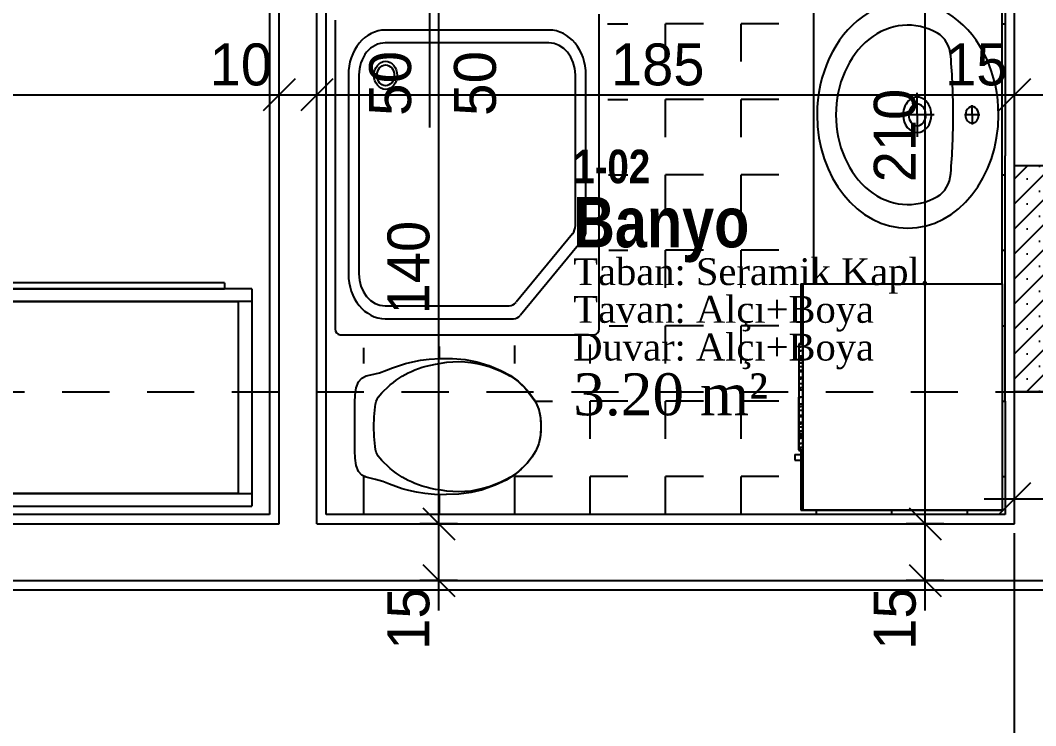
# Model space of a CAD drawing. Header units: metres. Extents: x -220 to 294, y -29 to 18.
# Drawn here: x -58.619 to -55.927, y -1.085 to 0.784 of the extents above; entities that cross this region are included whole.
import ezdxf

# ---------------------------------------------------------------- set-up
doc = ezdxf.new("R2010")
doc.units = ezdxf.units.M
doc.header["$MEASUREMENT"] = 0
doc.linetypes.add('HIDDEN2', pattern=[0.1875, 0.125, -0.0625])
for name, color, linetype in [('Aks', 7, 'Continuous'), ('Duvar', 7, 'Continuous'), ('Kapi_Pencere', 7, 'Continuous'), ('Kolon', 7, 'Continuous'), ('Kutuphane', 7, 'Continuous'), ('Mahal', 7, 'Continuous'), ('Olculendirme', 7, 'Continuous'), ('Tarama', 7, 'Continuous')]:
    doc.layers.add(name, color=color, linetype=linetype)
doc.styles.add('arial_1_18', font='arial.ttf', dxfattribs={"height": 0.2})
doc.styles.add('comic sans ms_1_18', font='comic.ttf', dxfattribs={"height": 0.2})
doc.styles.add('swis721 cn btbold_1_18', font='swisscb.ttf', dxfattribs={"height": 0.2})
doc.styles.add('times new roman tur_1_18', font='times.ttf', dxfattribs={"height": 0.2})

msp = doc.modelspace()

# ---------------------------------------------------------------- hatches: boundary and pattern name
at = {"layer": 'Kolon', "linetype": 'Continuous', "lineweight": -3}
h = msp.add_hatch(dxfattribs=at)
h.set_pattern_fill('SACNCR', color=47, scale=0.5, style=0)
h.paths.add_polyline_path([(-55.983, 0.4), (-55.683, 0.4), (-55.683, -0.2), (-55.983, -0.2)])

# ---------------------------------------------------------------- linework, layer by layer
at = {"layer": 'Aks', "color": 248, "linetype": 'HIDDEN2', "lineweight": -3}
for points in [[(-55.983, -0.7), (-55.983, 9)], [(-61.883, -0.2), (-44.7342, -0.2)]]:
    msp.add_lwpolyline(points, dxfattribs=at)
at = {"layer": 'Aks', "color": 248, "linetype": 'Continuous', "lineweight": -3}
msp.add_lwpolyline([(-55.983, -2.7), (-55.983, -0.7)], dxfattribs=at)
at = {"layer": 'Duvar', "color": 166, "linetype": 'Continuous', "lineweight": -3}
for points in [[(-55.983, 0.4), (-55.983, 1.55)], [(-57.933, -0.55), (-57.933, 0.95)], [(-57.833, -0.55), (-57.833, 0.85)], [(-55.983, -0.55), (-55.983, -0.2)], [(-61.733, -0.55), (-57.933, -0.55)], [(-57.833, -0.55), (-56.583, -0.55)], [(-56.583, -0.55), (-55.983, -0.55)], [(-61.883, -0.7), (-57.933, -0.7)], [(-57.933, -0.7), (-56.583, -0.7)], [(-56.583, -0.7), (-55.833, -0.7)]]:
    msp.add_lwpolyline(points, dxfattribs=at)
at = {"layer": 'Duvar', "color": 187, "linetype": 'Continuous', "lineweight": -3}
for points in [[(-56.008, 1.525), (-56.008, 0.4251)], [(-57.958, 0.95), (-57.958, -0.525)], [(-57.808, -0.525), (-57.808, 0.825)], [(-56.008, -0.2251), (-56.008, -0.525)], [(-57.958, -0.525), (-61.708, -0.525)], [(-56.583, -0.525), (-57.808, -0.525)], [(-56.008, -0.525), (-56.583, -0.525)], [(-61.908, -0.725), (-57.933, -0.725)], [(-57.933, -0.725), (-56.583, -0.725)], [(-56.583, -0.725), (-55.808, -0.725)]]:
    msp.add_lwpolyline(points, dxfattribs=at)
at = {"layer": 'Kapi_Pencere', "color": 98, "linetype": 'Continuous', "lineweight": -3}
msp.add_lwpolyline([(-57.533, 0.5), (-57.533, 0.9)], dxfattribs=at)
at = {"layer": 'Kolon', "color": 187, "linetype": 'Continuous', "lineweight": -3}
for points in [[(-56.0081, -0.2251), (-56.0081, 0.4251)], [(-56.0081, 0.4251), (-56.008, 0.4251)], [(-56.008, -0.2251), (-56.0081, -0.2251)]]:
    msp.add_lwpolyline(points, dxfattribs=at)
at = {"layer": 'Kolon', "color": 177, "linetype": 'Continuous', "lineweight": -3}
for points in [[(-55.983, 0.4), (-55.683, 0.4)], [(-55.983, -0.2), (-55.983, 0.4)], [(-55.683, -0.2), (-55.983, -0.2)]]:
    msp.add_lwpolyline(points, dxfattribs=at)
at = {"layer": 'Kutuphane', "color": 253, "linetype": 'Continuous', "lineweight": -3}
for points in [[(-56.5158, 0.9357), (-56.5158, 0.0857)], [(-56.0158, 0.0857), (-56.0158, 0.9357)], [(-57.7843, 0.7852), (-57.7843, -0.0329)], [(-57.0843, -0.0329), (-57.0843, 0.8011)], [(-57.2173, 0.7586), (-57.6513, 0.7586)], [(-57.2173, 0.7246), (-57.6513, 0.7246)], [(-57.7493, 0.6396), (-57.7493, 0.1126)], [(-57.7213, 0.6396), (-57.7213, 0.1126)], [(-57.1473, 0.241), (-57.1473, 0.6396)], [(-57.1193, 0.2269), (-57.1193, 0.6396)], [(-56.2408, 0.5339), (-56.2408, 0.5919)], [(-56.0955, 0.5339), (-56.0955, 0.5597)], [(-56.1964, 0.5339), (-56.2853, 0.5339)], [(-56.2408, 0.5339), (-56.2408, 0.4759)], [(-56.0747, 0.5339), (-56.1156, 0.5339)], [(-56.0955, 0.5339), (-56.0955, 0.5081)], [(-57.155, 0.2184), (-57.3044, 0.037)], [(-57.127, 0.2043), (-57.2928, 0.003)], [(-58.0773, 0.0889), (-58.8513, 0.0889)], [(-58.0773, 0.0889), (-58.0773, 0.0725)], [(-56.5494, 0.0857), (-56.5494, -0.0725)], [(-56.5494, 0.0857), (-56.0158, 0.0857)], [(-56.544, -0.5143), (-56.544, 0.0857)], [(-56.544, 0.0857), (-56.0158, 0.0857)], [(-56.544, 0.0857), (-56.544, -0.351)], [(-56.5158, 0.0857), (-56.0158, 0.0857)], [(-56.0158, 0.0857), (-56.0158, -0.5143)], [(-58.0053, 0.0725), (-58.9053, 0.0725)], [(-58.8513, 0.0725), (-58.0773, 0.0725)], [(-58.0053, 0.0725), (-58.0053, 0.0396)], [(-58.0053, 0.0396), (-58.9053, 0.0396)], [(-58.8873, 0.0396), (-58.0413, 0.0396)], [(-58.0413, 0.0396), (-58.0413, -0.47)], [(-58.0053, 0.0396), (-58.0413, 0.0396)], [(-58.0053, 0.0396), (-58.0053, -0.47)], [(-57.6513, 0.0276), (-57.323, 0.0276)], [(-56.544, 0.0417), (-56.544, 0.0417)], [(-56.544, 0.0417), (-56.544, -0.0601)], [(-56.544, 0.0417), (-56.544, -0.0601)], [(-57.6513, -0.0064), (-57.3114, -0.0064)], [(-57.7712, -0.0489), (-57.0975, -0.0489)], [(-56.5551, -0.0726), (-56.5551, -0.0834)], [(-56.544, -0.0726), (-56.5551, -0.0726)], [(-56.5551, -0.0726), (-56.5551, -0.0747)], [(-56.5551, -0.0726), (-56.5551, -0.2143)], [(-56.544, -0.0747), (-56.5551, -0.0747)], [(-56.5551, -0.0747), (-56.5551, -0.0811)], [(-56.5551, -0.0747), (-56.5551, -0.2143)], [(-56.544, -0.0601), (-56.544, -0.0601)], [(-56.544, -0.0747), (-56.544, -0.0726)], [(-56.544, -0.0726), (-56.544, -0.2143)], [(-56.544, -0.0811), (-56.544, -0.0747)], [(-56.544, -0.0747), (-56.544, -0.2143)], [(-56.544, -0.0811), (-56.5551, -0.0811)], [(-56.5551, -0.0811), (-56.5551, -0.0916)], [(-56.5551, -0.0811), (-56.5551, -0.2143)], [(-56.5551, -0.0811), (-56.5494, -0.0811)], [(-56.5551, -0.0834), (-56.5551, -0.1141)], [(-56.544, -0.0916), (-56.5551, -0.0916)], [(-56.5551, -0.0916), (-56.5551, -0.1057)], [(-56.5551, -0.0916), (-56.5551, -0.2143)], [(-56.5551, -0.0916), (-56.5494, -0.0916)], [(-56.544, -0.1057), (-56.5551, -0.1057)], [(-56.5551, -0.1057), (-56.5551, -0.1232)], [(-56.5551, -0.1057), (-56.5551, -0.2143)], [(-56.5551, -0.1057), (-56.5494, -0.1057)], [(-56.544, -0.0916), (-56.544, -0.0811)], [(-56.544, -0.0811), (-56.544, -0.2143)], [(-56.544, -0.1057), (-56.544, -0.0916)], [(-56.544, -0.0916), (-56.544, -0.2143)], [(-56.544, -0.1232), (-56.544, -0.1057)], [(-56.544, -0.1057), (-56.544, -0.2143)], [(-57.6319, -0.1365), (-57.5979, -0.125)], [(-57.5979, -0.125), (-57.5787, -0.1204)], [(-57.5787, -0.1204), (-57.558, -0.1165)], [(-57.558, -0.1165), (-57.5346, -0.1134)], [(-57.5536, -0.1352), (-57.5428, -0.1321)], [(-57.5428, -0.1321), (-57.531, -0.1292)], [(-57.5346, -0.1134), (-57.5059, -0.1118)], [(-57.531, -0.1292), (-57.518, -0.1265)], [(-57.518, -0.1265), (-57.5036, -0.124)], [(-57.5059, -0.1118), (-57.4731, -0.1121)], [(-57.5036, -0.124), (-57.4881, -0.122)], [(-57.4881, -0.122), (-57.4721, -0.1206)], [(-57.4731, -0.1121), (-57.4728, -0.1122)], [(-57.4728, -0.1122), (-57.4399, -0.1148)], [(-57.4721, -0.1206), (-57.456, -0.12)], [(-57.456, -0.12), (-57.4401, -0.1205)], [(-57.4401, -0.1205), (-57.4243, -0.1221)], [(-57.4399, -0.1148), (-57.4083, -0.1206)], [(-57.4243, -0.1221), (-57.4084, -0.1248)], [(-57.4084, -0.1248), (-57.3924, -0.1286)], [(-57.4083, -0.1206), (-57.3766, -0.1303)], [(-57.3924, -0.1286), (-57.3761, -0.1335)], [(-57.3766, -0.1303), (-57.3755, -0.1306)], [(-57.3761, -0.1335), (-57.3601, -0.1392)], [(-57.3755, -0.1306), (-57.3447, -0.1434)], [(-56.5551, -0.11), (-56.5551, -0.1179)], [(-56.544, -0.11), (-56.5551, -0.11)], [(-56.5551, -0.11), (-56.5551, -0.1116)], [(-56.5551, -0.11), (-56.5551, -0.2143)], [(-56.544, -0.1116), (-56.5551, -0.1116)], [(-56.5551, -0.1116), (-56.5551, -0.1163)], [(-56.5551, -0.1116), (-56.5551, -0.2143)], [(-56.5551, -0.1141), (-56.5551, -0.1601)], [(-56.544, -0.1163), (-56.5551, -0.1163)], [(-56.5551, -0.1163), (-56.5551, -0.124)], [(-56.5551, -0.1163), (-56.5551, -0.2143)], [(-56.5551, -0.1179), (-56.5551, -0.1406)], [(-56.544, -0.1232), (-56.5551, -0.1232)], [(-56.5551, -0.1232), (-56.5551, -0.1435)], [(-56.5551, -0.1232), (-56.5551, -0.2143)], [(-56.5551, -0.1232), (-56.5494, -0.1232)], [(-56.544, -0.124), (-56.5551, -0.124)], [(-56.5551, -0.124), (-56.5551, -0.1344)], [(-56.5551, -0.124), (-56.5551, -0.2143)], [(-56.544, -0.1344), (-56.5551, -0.1344)], [(-56.5551, -0.1344), (-56.5551, -0.1473)], [(-56.5551, -0.1344), (-56.5551, -0.2143)], [(-56.544, -0.1116), (-56.544, -0.11)], [(-56.544, -0.11), (-56.544, -0.2143)], [(-56.544, -0.1163), (-56.544, -0.1116)], [(-56.544, -0.1116), (-56.544, -0.2143)], [(-56.544, -0.124), (-56.544, -0.1163)], [(-56.544, -0.1163), (-56.544, -0.2143)], [(-56.544, -0.1435), (-56.544, -0.1232)], [(-56.544, -0.1232), (-56.544, -0.2143)], [(-56.544, -0.1344), (-56.544, -0.124)], [(-56.544, -0.124), (-56.544, -0.2143)], [(-56.544, -0.1473), (-56.544, -0.1344)], [(-56.544, -0.1344), (-56.544, -0.2143)], [(-57.7135, -0.1636), (-57.7019, -0.1579)], [(-57.7019, -0.1579), (-57.6895, -0.1548)], [(-57.6895, -0.1548), (-57.6663, -0.1496)], [(-57.6663, -0.1496), (-57.6485, -0.1431)], [(-57.6485, -0.1431), (-57.6319, -0.1365)], [(-57.6144, -0.1638), (-57.6066, -0.1591)], [(-57.6066, -0.1591), (-57.5988, -0.1546)], [(-57.5988, -0.1546), (-57.5906, -0.1503)], [(-57.5906, -0.1503), (-57.5821, -0.1462)], [(-57.5821, -0.1462), (-57.5731, -0.1423)], [(-57.5731, -0.1423), (-57.5637, -0.1386)], [(-57.5637, -0.1386), (-57.5536, -0.1352)], [(-57.3601, -0.1392), (-57.3448, -0.1455)], [(-57.3448, -0.1455), (-57.3309, -0.1522)], [(-57.3447, -0.1434), (-57.3191, -0.1573)], [(-57.3309, -0.1522), (-57.3189, -0.1591)], [(-57.3191, -0.1573), (-57.2994, -0.1717)], [(-57.3189, -0.1591), (-57.3084, -0.1661)], [(-56.5551, -0.1406), (-56.5551, -0.1744)], [(-56.544, -0.1435), (-56.5551, -0.1435)], [(-56.5551, -0.1435), (-56.5551, -0.1659)], [(-56.5551, -0.1435), (-56.5551, -0.2143)], [(-56.5551, -0.1435), (-56.5494, -0.1435)], [(-56.544, -0.1473), (-56.5551, -0.1473)], [(-56.5551, -0.1473), (-56.5551, -0.1622)], [(-56.5551, -0.1473), (-56.5551, -0.2143)], [(-56.5551, -0.1601), (-56.5551, -0.2143)], [(-56.544, -0.1389), (-56.544, -0.1389)], [(-56.544, -0.1389), (-56.544, -0.1586)], [(-56.544, -0.1389), (-56.544, -0.1586)], [(-56.544, -0.1659), (-56.544, -0.1435)], [(-56.544, -0.1435), (-56.544, -0.2143)], [(-56.544, -0.1622), (-56.544, -0.1473)], [(-56.544, -0.1473), (-56.544, -0.2143)], [(-56.544, -0.1586), (-56.544, -0.1586)], [(-56.544, -0.1603), (-56.544, -0.1603)], [(-56.544, -0.1603), (-56.544, -0.18)], [(-56.544, -0.1603), (-56.544, -0.18)], [(-57.7283, -0.1894), (-57.7227, -0.1736)], [(-57.7227, -0.1736), (-57.7135, -0.1636)], [(-57.6465, -0.1893), (-57.6383, -0.182)], [(-57.6383, -0.182), (-57.63, -0.1751)], [(-57.63, -0.1751), (-57.6221, -0.1691)], [(-57.6221, -0.1691), (-57.6144, -0.1638)], [(-57.3084, -0.1661), (-57.2992, -0.1732)], [(-57.2994, -0.1717), (-57.2831, -0.1866)], [(-57.2992, -0.1732), (-57.2907, -0.1806)], [(-57.2907, -0.1806), (-57.2828, -0.188)], [(-57.2831, -0.1866), (-57.2524, -0.228)], [(-57.2828, -0.188), (-57.2755, -0.1957)], [(-56.544, -0.1622), (-56.5551, -0.1622)], [(-56.5551, -0.1622), (-56.5551, -0.1787)], [(-56.5551, -0.1622), (-56.5551, -0.2143)], [(-56.544, -0.1659), (-56.5551, -0.1659)], [(-56.5551, -0.1659), (-56.5551, -0.1897)], [(-56.5551, -0.1659), (-56.5551, -0.2143)], [(-56.5551, -0.1659), (-56.5494, -0.1659)], [(-56.5551, -0.1744), (-56.5551, -0.2143)], [(-56.544, -0.1787), (-56.5551, -0.1787)], [(-56.5551, -0.1787), (-56.5551, -0.1962)], [(-56.5551, -0.1787), (-56.5551, -0.2143)], [(-56.544, -0.1787), (-56.544, -0.1622)], [(-56.544, -0.1622), (-56.544, -0.2143)], [(-56.544, -0.1897), (-56.544, -0.1659)], [(-56.544, -0.1659), (-56.544, -0.2143)], [(-56.544, -0.1962), (-56.544, -0.1787)], [(-56.544, -0.1787), (-56.544, -0.2143)], [(-56.544, -0.18), (-56.544, -0.18)], [(-57.732, -0.2284), (-57.731, -0.2084)], [(-57.731, -0.2084), (-57.7283, -0.1894)], [(-57.673, -0.2196), (-57.67, -0.2142)], [(-57.67, -0.2142), (-57.6607, -0.2033)], [(-57.6607, -0.2033), (-57.6541, -0.1966)], [(-57.6541, -0.1966), (-57.6465, -0.1893)], [(-57.2755, -0.1957), (-57.2687, -0.2036)], [(-57.2687, -0.2036), (-57.2625, -0.2118)], [(-57.2625, -0.2118), (-57.257, -0.2203)], [(-56.544, -0.1897), (-56.5551, -0.1897)], [(-56.5551, -0.1897), (-56.5551, -0.2143)], [(-56.5551, -0.1897), (-56.5494, -0.1897)], [(-56.544, -0.1962), (-56.5551, -0.1962)], [(-56.5551, -0.1962), (-56.5551, -0.2143)], [(-56.5551, -0.2143), (-56.5551, -0.2686)], [(-56.5551, -0.2143), (-56.5551, -0.2543)], [(-56.5551, -0.2143), (-56.5551, -0.3561)], [(-56.5551, -0.354), (-56.5551, -0.2143)], [(-56.5551, -0.3476), (-56.5551, -0.2143)], [(-56.5551, -0.3371), (-56.5551, -0.2143)], [(-56.5551, -0.323), (-56.5551, -0.2143)], [(-56.5551, -0.3055), (-56.5551, -0.2143)], [(-56.5551, -0.2852), (-56.5551, -0.2143)], [(-56.5551, -0.2628), (-56.5551, -0.2143)], [(-56.5551, -0.239), (-56.5551, -0.2143)], [(-56.544, -0.2143), (-56.5551, -0.2143)], [(-56.5551, -0.2143), (-56.5551, -0.3187)], [(-56.5551, -0.3171), (-56.5551, -0.2143)], [(-56.5551, -0.3124), (-56.5551, -0.2143)], [(-56.5551, -0.3047), (-56.5551, -0.2143)], [(-56.5551, -0.2943), (-56.5551, -0.2143)], [(-56.5551, -0.2814), (-56.5551, -0.2143)], [(-56.5551, -0.2665), (-56.5551, -0.2143)], [(-56.5551, -0.25), (-56.5551, -0.2143)], [(-56.5551, -0.2325), (-56.5551, -0.2143)], [(-56.5551, -0.2143), (-56.5494, -0.2143)], [(-56.544, -0.2143), (-56.544, -0.1897)], [(-56.544, -0.2143), (-56.544, -0.1962)], [(-56.544, -0.2143), (-56.544, -0.3561)], [(-56.544, -0.354), (-56.544, -0.2143)], [(-56.544, -0.3476), (-56.544, -0.2143)], [(-56.544, -0.3371), (-56.544, -0.2143)], [(-56.544, -0.323), (-56.544, -0.2143)], [(-56.544, -0.3055), (-56.544, -0.2143)], [(-56.544, -0.2852), (-56.544, -0.2143)], [(-56.544, -0.2628), (-56.544, -0.2143)], [(-56.544, -0.239), (-56.544, -0.2143)], [(-56.544, -0.2143), (-56.544, -0.3187)], [(-56.544, -0.3171), (-56.544, -0.2143)], [(-56.544, -0.3124), (-56.544, -0.2143)], [(-56.544, -0.3047), (-56.544, -0.2143)], [(-56.544, -0.2943), (-56.544, -0.2143)], [(-56.544, -0.2814), (-56.544, -0.2143)], [(-56.544, -0.2665), (-56.544, -0.2143)], [(-56.544, -0.25), (-56.544, -0.2143)], [(-56.544, -0.2325), (-56.544, -0.2143)], [(-57.732, -0.2286), (-57.732, -0.2284)], [(-57.732, -0.2472), (-57.732, -0.2286)], [(-57.6794, -0.2488), (-57.6784, -0.2404)], [(-57.6784, -0.2404), (-57.6771, -0.2325)], [(-57.6771, -0.2325), (-57.6753, -0.2255)], [(-57.6753, -0.2255), (-57.673, -0.2196)], [(-57.257, -0.2203), (-57.2521, -0.2291)], [(-57.2524, -0.228), (-57.2521, -0.2282)], [(-57.2521, -0.2282), (-57.2446, -0.2475)], [(-57.2521, -0.2291), (-57.248, -0.2384)], [(-57.248, -0.2384), (-57.2446, -0.2483)], [(-56.544, -0.2325), (-56.5551, -0.2325)], [(-56.5551, -0.2325), (-56.5551, -0.25)], [(-56.544, -0.239), (-56.5551, -0.239)], [(-56.5551, -0.239), (-56.5551, -0.2628)], [(-56.5551, -0.239), (-56.5494, -0.239)], [(-56.544, -0.25), (-56.544, -0.2325)], [(-56.544, -0.2628), (-56.544, -0.239)], [(-57.732, -0.2618), (-57.732, -0.2472)], [(-57.732, -0.2736), (-57.732, -0.2618)], [(-57.6811, -0.2751), (-57.6807, -0.2663)], [(-57.6807, -0.2663), (-57.6801, -0.2575)], [(-57.6801, -0.2575), (-57.6794, -0.2488)], [(-57.2446, -0.2475), (-57.2402, -0.2693)], [(-57.2446, -0.2483), (-57.242, -0.2588)], [(-57.242, -0.2588), (-57.2402, -0.2698)], [(-56.544, -0.25), (-56.5551, -0.25)], [(-56.5551, -0.25), (-56.5551, -0.2665)], [(-56.5551, -0.2543), (-56.5551, -0.2881)], [(-56.544, -0.2628), (-56.5551, -0.2628)], [(-56.5551, -0.2628), (-56.5551, -0.2852)], [(-56.5551, -0.2628), (-56.5494, -0.2628)], [(-56.544, -0.2665), (-56.5551, -0.2665)], [(-56.5551, -0.2665), (-56.5551, -0.2814)], [(-56.5551, -0.2686), (-56.5551, -0.3146)], [(-56.544, -0.2665), (-56.544, -0.25)], [(-56.544, -0.2852), (-56.544, -0.2628)], [(-56.544, -0.2814), (-56.544, -0.2665)], [(-57.732, -0.2834), (-57.732, -0.2736)], [(-57.732, -0.2923), (-57.732, -0.2834)], [(-57.732, -0.2834), (-57.732, -0.2834)], [(-57.732, -0.3012), (-57.732, -0.2923)], [(-57.6814, -0.2926), (-57.6813, -0.2838)], [(-57.6813, -0.3014), (-57.6814, -0.2926)], [(-57.6813, -0.2838), (-57.6811, -0.2751)], [(-57.2402, -0.2693), (-57.2388, -0.2923)], [(-57.2402, -0.2698), (-57.2391, -0.2811)], [(-57.2388, -0.2923), (-57.2402, -0.3154)], [(-57.2391, -0.2811), (-57.2388, -0.2926)], [(-57.2388, -0.2926), (-57.2391, -0.3041)], [(-56.544, -0.2814), (-56.5551, -0.2814)], [(-56.5551, -0.2814), (-56.5551, -0.2943)], [(-56.544, -0.2852), (-56.5551, -0.2852)], [(-56.5551, -0.2852), (-56.5551, -0.3055)], [(-56.5551, -0.2852), (-56.5494, -0.2852)], [(-56.5551, -0.2881), (-56.5551, -0.3108)], [(-56.544, -0.2943), (-56.5551, -0.2943)], [(-56.5551, -0.2943), (-56.5551, -0.3047)], [(-56.544, -0.2943), (-56.544, -0.2814)], [(-56.544, -0.3055), (-56.544, -0.2852)], [(-56.544, -0.3047), (-56.544, -0.2943)], [(-57.732, -0.311), (-57.732, -0.3012)], [(-57.732, -0.3012), (-57.732, -0.3012)], [(-57.732, -0.3228), (-57.732, -0.311)], [(-57.732, -0.3375), (-57.732, -0.3228)], [(-57.6811, -0.3102), (-57.6813, -0.3014)], [(-57.6807, -0.319), (-57.6811, -0.3102)], [(-57.6801, -0.3277), (-57.6807, -0.319)], [(-57.2402, -0.3154), (-57.2446, -0.3371)], [(-57.2402, -0.3154), (-57.242, -0.3264)], [(-57.2391, -0.3041), (-57.2402, -0.3154)], [(-56.544, -0.3047), (-56.5551, -0.3047)], [(-56.5551, -0.3047), (-56.5551, -0.3124)], [(-56.544, -0.3055), (-56.5551, -0.3055)], [(-56.5551, -0.3055), (-56.5551, -0.323)], [(-56.5551, -0.3055), (-56.5494, -0.3055)], [(-56.5551, -0.3108), (-56.5551, -0.3187)], [(-56.544, -0.3124), (-56.5551, -0.3124)], [(-56.5551, -0.3124), (-56.5551, -0.3171)], [(-56.5551, -0.3453), (-56.5551, -0.3146)], [(-56.544, -0.3171), (-56.5551, -0.3171)], [(-56.5551, -0.3171), (-56.5551, -0.3187)], [(-56.5551, -0.3187), (-56.544, -0.3187)], [(-56.544, -0.323), (-56.5551, -0.323)], [(-56.5551, -0.323), (-56.5551, -0.3371)], [(-56.5551, -0.323), (-56.5494, -0.323)], [(-56.544, -0.3124), (-56.544, -0.3047)], [(-56.544, -0.323), (-56.544, -0.3055)], [(-56.544, -0.3171), (-56.544, -0.3124)], [(-56.544, -0.3187), (-56.544, -0.3171)], [(-56.544, -0.3371), (-56.544, -0.323)], [(-57.732, -0.356), (-57.732, -0.3375)], [(-57.6794, -0.3365), (-57.6801, -0.3277)], [(-57.6784, -0.3449), (-57.6794, -0.3365)], [(-57.6771, -0.3528), (-57.6784, -0.3449)], [(-57.2446, -0.3371), (-57.2521, -0.3564)], [(-57.248, -0.3468), (-57.2521, -0.3561)], [(-57.2446, -0.337), (-57.248, -0.3468)], [(-57.242, -0.3264), (-57.2446, -0.337)], [(-56.544, -0.3371), (-56.5551, -0.3371)], [(-56.5551, -0.3371), (-56.5551, -0.3476)], [(-56.5551, -0.3371), (-56.5494, -0.3371)], [(-56.5551, -0.3453), (-56.5551, -0.3561)], [(-56.544, -0.3476), (-56.5551, -0.3476)], [(-56.5551, -0.3476), (-56.5551, -0.354)], [(-56.5551, -0.3476), (-56.5494, -0.3476)], [(-56.544, -0.3476), (-56.544, -0.3371)], [(-56.544, -0.354), (-56.544, -0.3476)], [(-57.732, -0.3562), (-57.732, -0.356)], [(-57.731, -0.3762), (-57.732, -0.3562)], [(-57.7283, -0.3952), (-57.731, -0.3762)], [(-57.6753, -0.3598), (-57.6771, -0.3528)], [(-57.673, -0.3657), (-57.6753, -0.3598)], [(-57.67, -0.371), (-57.673, -0.3657)], [(-57.666, -0.3763), (-57.67, -0.371)], [(-57.6607, -0.382), (-57.666, -0.3763)], [(-57.2625, -0.3738), (-57.2755, -0.3899)], [(-57.2625, -0.3735), (-57.2687, -0.3816)], [(-57.2521, -0.3564), (-57.2625, -0.3738)], [(-57.257, -0.365), (-57.2625, -0.3735)], [(-57.2521, -0.3561), (-57.257, -0.365)], [(-56.5658, -0.3663), (-56.5658, -0.381)], [(-56.5658, -0.3663), (-56.5494, -0.3663)], [(-56.544, -0.354), (-56.5551, -0.354)], [(-56.5551, -0.354), (-56.5551, -0.3561)], [(-56.5551, -0.354), (-56.5494, -0.354)], [(-56.5551, -0.3561), (-56.544, -0.3561)], [(-56.5551, -0.3561), (-56.5494, -0.3561)], [(-56.5494, -0.3553), (-56.5494, -0.5143)], [(-56.544, -0.3694), (-56.544, -0.351)], [(-56.544, -0.351), (-56.544, -0.351)], [(-56.544, -0.351), (-56.544, -0.4891)], [(-56.544, -0.3561), (-56.544, -0.354)], [(-56.544, -0.3589), (-56.544, -0.3585)], [(-56.544, -0.3585), (-56.544, -0.3589)], [(-56.544, -0.3601), (-56.544, -0.3589)], [(-56.544, -0.3589), (-56.544, -0.3601)], [(-56.544, -0.362), (-56.544, -0.3601)], [(-56.544, -0.3601), (-56.544, -0.362)], [(-56.544, -0.3646), (-56.544, -0.362)], [(-56.544, -0.362), (-56.544, -0.3646)], [(-56.544, -0.3679), (-56.544, -0.3646)], [(-56.544, -0.3646), (-56.544, -0.3679)], [(-56.544, -0.3716), (-56.544, -0.3679)], [(-56.544, -0.3679), (-56.544, -0.3716)], [(-56.544, -0.3758), (-56.544, -0.3716)], [(-56.544, -0.3716), (-56.544, -0.3758)], [(-56.544, -0.3802), (-56.544, -0.3758)], [(-56.544, -0.3758), (-56.544, -0.3802)], [(-57.7227, -0.411), (-57.7283, -0.3952)], [(-57.6541, -0.3887), (-57.6607, -0.382)], [(-57.6465, -0.3959), (-57.6541, -0.3887)], [(-57.6383, -0.4032), (-57.6465, -0.3959)], [(-57.63, -0.4101), (-57.6383, -0.4032)], [(-57.2757, -0.3903), (-57.291, -0.4056)], [(-57.2828, -0.3972), (-57.2907, -0.4047)], [(-57.2755, -0.3895), (-57.2828, -0.3972)], [(-57.2755, -0.3899), (-57.2757, -0.3903)], [(-57.2687, -0.3816), (-57.2755, -0.3895)], [(-56.5658, -0.381), (-56.5494, -0.381)], [(-56.544, -0.3847), (-56.544, -0.3802)], [(-56.544, -0.3802), (-56.544, -0.3847)], [(-56.544, -0.3821), (-56.544, -0.3874)], [(-56.544, -0.3893), (-56.544, -0.3847)], [(-56.544, -0.3847), (-56.544, -0.3893)], [(-56.544, -0.3937), (-56.544, -0.3893)], [(-56.544, -0.3893), (-56.544, -0.3937)], [(-56.544, -0.3979), (-56.544, -0.3937)], [(-56.544, -0.3937), (-56.544, -0.3979)], [(-56.544, -0.4016), (-56.544, -0.3979)], [(-56.544, -0.3979), (-56.544, -0.4016)], [(-56.544, -0.44), (-56.544, -0.4)], [(-56.544, -0.4049), (-56.544, -0.4016)], [(-56.544, -0.4016), (-56.544, -0.4049)], [(-57.7135, -0.421), (-57.7227, -0.411)], [(-57.7019, -0.4268), (-57.7135, -0.421)], [(-57.6771, -0.4322), (-57.7019, -0.4268)], [(-57.6221, -0.4161), (-57.63, -0.4101)], [(-57.6144, -0.4214), (-57.6221, -0.4161)], [(-57.6066, -0.4262), (-57.6144, -0.4214)], [(-57.5988, -0.4307), (-57.6066, -0.4262)], [(-57.5906, -0.435), (-57.5988, -0.4307)], [(-57.3087, -0.4202), (-57.331, -0.4343)], [(-57.3189, -0.4262), (-57.3309, -0.433)], [(-57.3084, -0.4192), (-57.3189, -0.4262)], [(-57.291, -0.4056), (-57.3087, -0.4202)], [(-57.2992, -0.412), (-57.3084, -0.4192)], [(-57.2907, -0.4047), (-57.2992, -0.412)], [(-56.544, -0.4075), (-56.544, -0.4049)], [(-56.544, -0.4049), (-56.544, -0.4075)], [(-56.544, -0.4094), (-56.544, -0.4075)], [(-56.544, -0.4075), (-56.544, -0.4094)], [(-56.544, -0.4106), (-56.544, -0.4094)], [(-56.544, -0.4094), (-56.544, -0.4106)], [(-56.544, -0.411), (-56.544, -0.4106)], [(-56.544, -0.4106), (-56.544, -0.411)], [(-56.544, -0.4295), (-56.544, -0.4291)], [(-56.544, -0.4291), (-56.544, -0.4295)], [(-56.544, -0.4307), (-56.544, -0.4295)], [(-56.544, -0.4295), (-56.544, -0.4307)], [(-56.544, -0.4326), (-56.544, -0.4307)], [(-56.544, -0.4307), (-56.544, -0.4326)], [(-57.6575, -0.4381), (-57.6771, -0.4322)], [(-57.6401, -0.4449), (-57.6575, -0.4381)], [(-57.6238, -0.4513), (-57.6401, -0.4449)], [(-57.6069, -0.457), (-57.6238, -0.4513)], [(-57.5885, -0.462), (-57.6069, -0.457)], [(-57.5821, -0.4391), (-57.5906, -0.435)], [(-57.5731, -0.443), (-57.5821, -0.4391)], [(-57.5637, -0.4467), (-57.5731, -0.443)], [(-57.5536, -0.4501), (-57.5637, -0.4467)], [(-57.5428, -0.4532), (-57.5536, -0.4501)], [(-57.531, -0.4561), (-57.5428, -0.4532)], [(-57.518, -0.4588), (-57.531, -0.4561)], [(-57.3924, -0.4567), (-57.4084, -0.4604)], [(-57.3761, -0.4518), (-57.3924, -0.4567)], [(-57.3597, -0.4479), (-57.3917, -0.4592)], [(-57.3601, -0.4461), (-57.3761, -0.4518)], [(-57.3448, -0.4397), (-57.3601, -0.4461)], [(-57.331, -0.4343), (-57.3597, -0.4479)], [(-57.3309, -0.433), (-57.3448, -0.4397)], [(-56.544, -0.4352), (-56.544, -0.4326)], [(-56.544, -0.4326), (-56.544, -0.4352)], [(-56.544, -0.4385), (-56.544, -0.4352)], [(-56.544, -0.4352), (-56.544, -0.4385)], [(-56.544, -0.4422), (-56.544, -0.4385)], [(-56.544, -0.4385), (-56.544, -0.4422)], [(-56.544, -0.4464), (-56.544, -0.4422)], [(-56.544, -0.4422), (-56.544, -0.4464)], [(-56.544, -0.4508), (-56.544, -0.4464)], [(-56.544, -0.4464), (-56.544, -0.4508)], [(-56.544, -0.4553), (-56.544, -0.4508)], [(-56.544, -0.4508), (-56.544, -0.4553)], [(-56.544, -0.458), (-56.544, -0.4527)], [(-56.544, -0.4599), (-56.544, -0.4553)], [(-56.544, -0.4553), (-56.544, -0.4599)], [(-58.9053, -0.47), (-58.0053, -0.47)], [(-58.0413, -0.47), (-58.8873, -0.47)], [(-58.0413, -0.47), (-58.0053, -0.47)], [(-58.0053, -0.47), (-58.0053, -0.5029)], [(-57.5685, -0.4662), (-57.5885, -0.462)], [(-57.5467, -0.4698), (-57.5685, -0.4662)], [(-57.5211, -0.4723), (-57.5467, -0.4698)], [(-57.4898, -0.473), (-57.5211, -0.4723)], [(-57.5036, -0.4612), (-57.518, -0.4588)], [(-57.4881, -0.4633), (-57.5036, -0.4612)], [(-57.4895, -0.4727), (-57.4898, -0.473)], [(-57.4561, -0.4715), (-57.4895, -0.4727)], [(-57.4721, -0.4647), (-57.4881, -0.4633)], [(-57.456, -0.4652), (-57.4721, -0.4647)], [(-57.424, -0.4674), (-57.4561, -0.4715)], [(-57.4401, -0.4647), (-57.456, -0.4652)], [(-57.4243, -0.4631), (-57.4401, -0.4647)], [(-57.4084, -0.4604), (-57.4243, -0.4631)], [(-57.3926, -0.4597), (-57.424, -0.4674)], [(-57.3917, -0.4592), (-57.3926, -0.4597)], [(-56.544, -0.4643), (-56.544, -0.4599)], [(-56.544, -0.4599), (-56.544, -0.4643)], [(-56.544, -0.4685), (-56.544, -0.4643)], [(-56.544, -0.4643), (-56.544, -0.4685)], [(-56.544, -0.4722), (-56.544, -0.4685)], [(-56.544, -0.4685), (-56.544, -0.4722)], [(-56.544, -0.4891), (-56.544, -0.4706)], [(-56.544, -0.4755), (-56.544, -0.4722)], [(-56.544, -0.4722), (-56.544, -0.4755)], [(-56.544, -0.4781), (-56.544, -0.4755)], [(-56.544, -0.4755), (-56.544, -0.4781)], [(-56.544, -0.48), (-56.544, -0.4781)], [(-56.544, -0.4781), (-56.544, -0.48)], [(-56.544, -0.4812), (-56.544, -0.48)], [(-56.544, -0.48), (-56.544, -0.4812)], [(-56.544, -0.4816), (-56.544, -0.4812)], [(-56.544, -0.4812), (-56.544, -0.4816)], [(-58.9053, -0.5029), (-58.0053, -0.5029)], [(-56.544, -0.4891), (-56.544, -0.5143)], [(-56.544, -0.4891), (-56.544, -0.4891)], [(-56.5494, -0.5143), (-56.0158, -0.5143)], [(-56.0158, -0.5143), (-56.544, -0.5143)]]:
    msp.add_lwpolyline(points, dxfattribs=at)
for centre, major_axis, ratio, start_param, end_param in [((-56.2659, 0.5339), (0, -0.3002), 0.801017, -4.712389, -1.570796), ((-56.2659, 0.5339), (0, -0.2377), 0.801017, -3.568867, -1.570796), ((-57.6513, 0.6396), (0, -0.119), 0.823529, -3.141593, -1.570796), ((-57.2173, 0.6396), (0, -0.119), 0.823529, -4.712389, -3.141593), ((-56.2119, 0.6819), (0, -0.0751), 0.801017, -4.608874, -3.568867), ((-57.6513, 0.6396), (0, -0.085), 0.823529, -3.141593, -1.570796), ((-57.2173, 0.6396), (0, -0.085), 0.823529, -4.712389, -3.141593), ((-57.3531, 0.5339), (0, -1.5075), 0.801017, -4.712389, -4.608874), ((-56.2408, 0.5339), (0, -0.0469), 0.801017, -4.712389, -1.570796), ((-56.2408, 0.5339), (0, -0.0288), 0.801017, -4.712389, -1.570796), ((-56.0955, 0.5339), (0, -0.0219), 0.801017, -4.712389, -1.570796), ((-56.2659, 0.5339), (0, -0.3002), 0.801017, -1.570796, 1.570796), ((-56.2659, 0.5339), (0, -0.2377), 0.801017, -1.570796, 0.427275), ((-56.2408, 0.5339), (0, -0.0469), 0.801017, -1.570796, 1.570796), ((-56.2408, 0.5339), (0, -0.0288), 0.801017, -1.570796, 1.570796), ((-57.3531, 0.5339), (0, -1.5075), 0.801017, 1.467282, 1.570796), ((-56.0955, 0.5339), (0, -0.0219), 0.801017, -1.570796, 1.570796), ((-56.2119, 0.3859), (0, -0.0751), 0.801017, 0.427275, 1.467282), ((-57.1736, 0.241), (0, -0.0319), 0.823529, 0.785398, 1.570796), ((-57.1456, 0.2269), (0, -0.0319), 0.823529, 0.785398, 1.570796), ((-57.6513, 0.1126), (0, -0.119), 0.823529, -1.570796, 0), ((-57.6513, 0.1126), (0, -0.085), 0.823529, -1.570796, 0), ((-57.323, 0.0595), (0, -0.0319), 0.823529, 0, 0.785398), ((-57.3114, 0.0255), (0, -0.0319), 0.823529, 0, 0.785398), ((-57.7712, -0.0329), (0, -0.0159), 0.823529, -1.570796, 0), ((-57.0975, -0.0329), (0, -0.0159), 0.823529, 0, 1.570796)]:
    msp.add_ellipse(centre, major_axis=major_axis, ratio=ratio, start_param=start_param, end_param=end_param, dxfattribs=at)
for major_axis in [(0, -0.0372), (0, -0.0276)]:
    msp.add_ellipse((-57.6505, 0.6386), major_axis=major_axis, ratio=0.823529, dxfattribs=at)
at = {"layer": 'Olculendirme', "color": 47, "linetype": 'Continuous', "lineweight": -3}
for points in [[(-56.22, -0.78), (-56.22, 5.43)], [(-57.5095, -0.78), (-57.5095, 1.73)], [(-57.933, 0.537), (-57.933, 0.637)], [(-57.833, 0.537), (-57.833, 0.637)], [(-55.983, 0.537), (-55.983, 0.637)], [(-61.963, 0.587), (-44.6542, 0.587)], [(-55.983, -0.5342), (-55.983, -0.4342)], [(-56.063, -0.4842), (-55.753, -0.4842)], [(-57.4595, -0.55), (-57.5595, -0.55)], [(-56.17, -0.55), (-56.27, -0.55)], [(-57.4595, -0.7), (-57.5595, -0.7)], [(-56.17, -0.7), (-56.27, -0.7)]]:
    msp.add_lwpolyline(points, dxfattribs=at)
at = {"layer": 'Olculendirme', "color": 59, "linetype": 'Continuous', "lineweight": -3}
for points in [[(-57.8906, 0.6295), (-57.9754, 0.5446)], [(-57.7906, 0.6295), (-57.8754, 0.5446)], [(-55.9406, 0.6295), (-56.0254, 0.5446)], [(-55.9406, -0.4418), (-56.0254, -0.5266)], [(-57.5519, -0.5076), (-57.467, -0.5924)], [(-56.2624, -0.5076), (-56.1776, -0.5924)], [(-57.5519, -0.6576), (-57.467, -0.7424)], [(-56.2624, -0.6576), (-56.1776, -0.7424)]]:
    msp.add_lwpolyline(points, dxfattribs=at)
at = {"layer": 'Tarama', "color": 133, "linetype": 'Continuous', "lineweight": -3}
for points in [[(-57.0623, 0.775), (-57.008, 0.775)], [(-56.808, 0.775), (-56.908, 0.775)], [(-56.908, 0.675), (-56.908, 0.775)], [(-56.608, 0.775), (-56.708, 0.775)], [(-56.708, 0.675), (-56.708, 0.775)], [(-56.0158, 0.775), (-56.008, 0.775)], [(-57.0611, 0.575), (-57.008, 0.575)], [(-56.808, 0.575), (-56.908, 0.575)], [(-56.908, 0.475), (-56.908, 0.575)], [(-56.608, 0.575), (-56.708, 0.575)], [(-56.708, 0.475), (-56.708, 0.575)], [(-57.0599, 0.375), (-57.008, 0.375)], [(-56.808, 0.375), (-56.908, 0.375)], [(-56.908, 0.275), (-56.908, 0.375)], [(-56.608, 0.375), (-56.708, 0.375)], [(-56.708, 0.275), (-56.708, 0.375)], [(-56.0158, 0.375), (-56.008, 0.375)], [(-57.0588, 0.175), (-57.008, 0.175)], [(-56.808, 0.175), (-56.908, 0.175)], [(-56.908, 0.075), (-56.908, 0.175)], [(-56.608, 0.175), (-56.708, 0.175)], [(-56.708, 0.075), (-56.708, 0.175)], [(-56.0158, 0.175), (-56.008, 0.175)], [(-57.0576, -0.025), (-57.008, -0.025)], [(-56.808, -0.025), (-56.908, -0.025)], [(-56.908, -0.125), (-56.908, -0.025)], [(-56.608, -0.025), (-56.708, -0.025)], [(-56.708, -0.125), (-56.708, -0.025)], [(-56.0158, -0.025), (-56.008, -0.025)], [(-57.508, -0.1119), (-57.508, -0.0805)], [(-57.308, -0.125), (-57.308, -0.0777)], [(-57.108, -0.125), (-57.108, -0.0748)], [(-57.708, -0.125), (-57.708, -0.0834)], [(-57.2541, -0.225), (-57.208, -0.225)], [(-57.008, -0.225), (-57.108, -0.225)], [(-57.108, -0.325), (-57.108, -0.225)], [(-56.808, -0.225), (-56.908, -0.225)], [(-56.908, -0.325), (-56.908, -0.225)], [(-56.608, -0.225), (-56.708, -0.225)], [(-56.708, -0.325), (-56.708, -0.225)], [(-56.0158, -0.225), (-56.008, -0.225)], [(-57.708, -0.425), (-57.7058, -0.425)], [(-57.708, -0.525), (-57.708, -0.425)], [(-57.208, -0.425), (-57.308, -0.425)], [(-57.308, -0.525), (-57.308, -0.425)], [(-57.008, -0.425), (-57.108, -0.425)], [(-57.108, -0.525), (-57.108, -0.425)], [(-56.808, -0.425), (-56.908, -0.425)], [(-56.908, -0.525), (-56.908, -0.425)], [(-56.608, -0.425), (-56.708, -0.425)], [(-56.708, -0.525), (-56.708, -0.425)], [(-56.0158, -0.425), (-56.008, -0.425)], [(-57.508, -0.525), (-57.508, -0.4725)], [(-56.508, -0.525), (-56.508, -0.5143)], [(-56.308, -0.525), (-56.308, -0.5143)], [(-56.108, -0.525), (-56.108, -0.5143)]]:
    msp.add_lwpolyline(points, dxfattribs=at)

# ---------------------------------------------------------------- texts
at = {"layer": 'Kapi_Pencere', "color": 98, "linetype": 'Continuous', "lineweight": -3, "style": 'arial_1_18'}
for p in [(-57.583, 0.5308), (-57.358, 0.5308)]:
    msp.add_text('50', height=0.11111, rotation=90, dxfattribs=at).set_placement(p)
at = {"layer": 'Mahal', "color": 15, "linetype": 'Continuous', "lineweight": -3, "style": 'swis721 cn btbold_1_18'}
for s, height, p in [('1-02', 0.08889, (-57.1528, 0.3527)), ('Banyo', 0.13333, (-57.1528, 0.1827))]:
    msp.add_text(s, height=height, dxfattribs=at).set_placement(p)
at = {"layer": 'Mahal', "color": 58, "linetype": 'Continuous', "lineweight": -3, "style": 'times new roman tur_1_18'}
for s, p in [('Taban: Seramik Kapl.', (-57.1528, 0.0827)), ('Tavan: Alçı+Boya', (-57.1528, -0.0173)), ('Duvar: Alçı+Boya', (-57.1528, -0.1173))]:
    msp.add_text(s, height=0.071111, dxfattribs=at).set_placement(p)
at = {"layer": 'Mahal', "color": 38, "linetype": 'Continuous', "lineweight": -3, "style": 'times new roman tur_1_18'}
msp.add_text('3.20 m²', height=0.11111, dxfattribs=at).set_placement((-57.1528, -0.2623))
at = {"layer": 'Olculendirme', "color": 19, "linetype": 'Continuous', "lineweight": -3, "style": 'comic sans ms_1_18'}
for s, p in [('10', (-58.117, 0.612)), ('185', (-57.0529, 0.612)), ('15', (-56.167, 0.612))]:
    msp.add_text(s, height=0.11111, dxfattribs=at).set_placement(p)
for s, p in [('210', (-56.245, 0.3551)), ('140', (-57.5345, 0.0051)), ('15', (-57.5345, -0.884)), ('15', (-56.245, -0.884))]:
    msp.add_text(s, height=0.11111, rotation=90, dxfattribs=at).set_placement(p)

doc.saveas('drawing.dxf')
